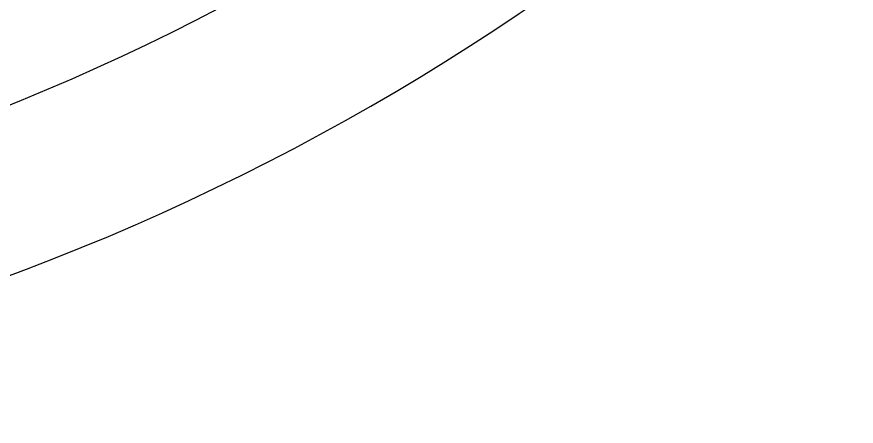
# Model space of a CAD drawing. Header units: millimetres. Extents: x -1265.95 to -1263.98, y 2239.13 to 2240.96.
# Drawn here: x -1264.5752 to -1264.2584, y 2239.1335 to 2239.2881 of the extents above; entities that cross this region are included whole.
import ezdxf

# ---------------------------------------------------------------- set-up
doc = ezdxf.new("R2010")
doc.units = ezdxf.units.MM
doc.layers.add('jacuzzi', color=1, linetype='Continuous')

msp = doc.modelspace()

# ---------------------------------------------------------------- linework, layer by layer
at = {"layer": 'jacuzzi', "color": 3}
msp.add_lwpolyline([(-1264.89584, 2240.9585, 36499.999972), (-1264.89574, 2240.9585)], format="xyb", dxfattribs=at)
at = {"layer": 'jacuzzi'}
msp.add_circle((-1264.89584, 2240.046), 0.8525, dxfattribs=at)
for radius, end in [(0.3583, 344.17), (0.37423, 343.8645)]:
    msp.add_arc((-1264.76905, 2239.64072), radius, 270, end, dxfattribs=at)

doc.saveas('drawing.dxf')
